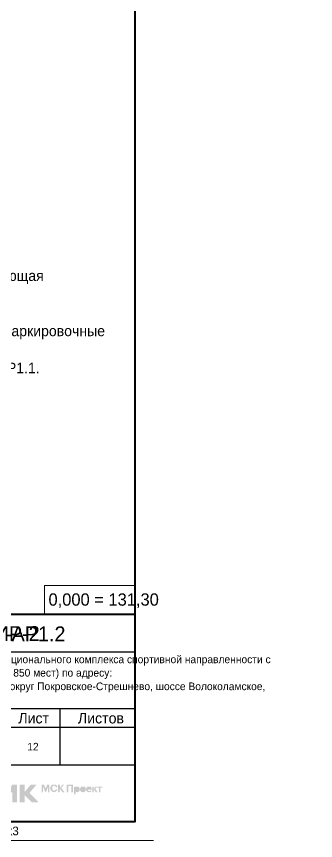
# Model space of a CAD drawing. Header units: millimetres. Extents: x -135211 to 49383, y -8033 to 228499.
# Drawn here: x 41439 to 49383, y -8033 to 13832 of the extents above; entities that cross this region are included whole.
import ezdxf

# ---------------------------------------------------------------- set-up
doc = ezdxf.new("R2010")
doc.units = ezdxf.units.MM
doc.layers.add('PDF _Геометрия', color=7, linetype='Continuous', true_color=0x1d1d1d)
doc.layers.add('PDF _Сплошная заливка', color=7, linetype='Continuous', true_color=0xffffff)
doc.layers.add('PDF _Текст', color=7, linetype='Continuous')

msp = doc.modelspace()

# ---------------------------------------------------------------- hatches: boundary and pattern name
at = {"layer": 'PDF _Сплошная заливка', "true_color": 0xff3f00, "transparency": 33554559}
h = msp.add_hatch(color=20, dxfattribs=at)
h.paths.add_polyline_path([(41525.02661331435, -6551.112405257636), (41525.02661331435, -7019.539747012323), (41656.25177848656, -7019.539747012323), (41656.25177848656, -6829.051604020344), (41660.48484833085, -6829.051604020344), (41842.50685163427, -7011.073607323788), (41842.50685163427, -7019.539747012323), (42024.52885493776, -7015.306677168064), (42020.29578509348, -7011.073607323788), (42011.82964540494, -7011.073607323788), (42011.82964540494, -7002.607467635272), (41982.19815649508, -6972.975978725392), (41973.73201680655, -6972.975978725392), (41973.73201680655, -6964.509839036876), (41783.24387381456, -6774.021696044897), (41800.17615319163, -6757.089416667828), (41804.40922303588, -6748.623276979294), (41821.34150241295, -6731.690997602225), (41825.5745722572, -6723.22485791369), (41842.50685163427, -6706.292578536622), (41846.73992147855, -6697.826438848106), (41863.6722008556, -6680.894159471037), (41867.90527069991, -6672.428019782503), (41884.83755007695, -6655.495740405433), (41889.07061992123, -6647.029600716899), (41901.76982945402, -6634.330391184107), (41906.0028992983, -6625.864251495572), (41922.93517867534, -6608.931972118504), (41927.16824851962, -6600.465832429969), (41939.86745805241, -6587.766622897177), (41944.10052789669, -6579.300483208642), (41965.26587711801, -6558.135133987314), (41968.77724148287, -6551.112405257636), (41819.89809145409, -6551.112405257636), (41804.40922303588, -6566.601273675849), (41800.17615319163, -6575.067413364384), (41783.24387381456, -6591.999692741434), (41779.0108039703, -6600.465832429969), (41762.07852459323, -6617.398111807038), (41757.84545474898, -6625.864251495572), (41740.91317537191, -6642.796530872641), (41736.68010552766, -6651.262670561176), (41719.74782615059, -6668.194949938226), (41715.51475630631, -6676.66108962676), (41698.58247692924, -6693.593369003829), (41694.34940708496, -6702.059508692364), (41677.41712770791, -6718.991788069432), (41673.18405786363, -6727.457927757967), (41656.25177848656, -6744.390207135018), (41656.25177848656, -6551.112405257636)])
h.paths.add_polyline_path([(40919.69762558426, -7019.539747012323), (40919.69762558426, -6551.112405257636), (40452.49999403633, -6551.112405257636), (40452.49999403633, -7019.539747012323), (40581.05203804295, -7019.539747012323), (40581.05203804295, -6663.961880093968), (40784.23939056776, -6663.961880093968), (40784.23939056776, -7019.539747012323)])
h.paths.add_polyline_path([(40987.42674309251, -6551.112405257636), (40987.42674309251, -7019.539747012323), (41105.952698732, -7015.306677168064), (41118.65190826476, -7002.607467635272), (41122.88497810901, -6994.141327946737), (41135.58418764183, -6981.442118413926), (41139.81725748608, -6972.975978725392), (41152.5164670189, -6960.2767691926), (41156.74953686315, -6951.810629504065), (41165.21567655171, -6943.344489815531), (41169.44874639597, -6934.878350126996), (41182.14795592878, -6922.179140594204), (41186.38102577304, -6913.713000905669), (41199.08023530582, -6901.013791372877), (41203.31330515011, -6892.547651684343), (41211.77944483861, -6884.081511995808), (41216.01251468289, -6875.615372307274), (41228.71172421568, -6862.916162774482), (41232.94479405996, -6854.450023085947), (41245.64400359275, -6841.750813553154), (41249.877073437, -6833.28467386462), (41258.34321312557, -6824.818534176085), (41262.57628296982, -6816.352394487551), (41275.27549250261, -6803.653184954758), (41279.50856234689, -6795.187045266224), (41287.97470203543, -6786.720905577689), (41292.20777187968, -6778.254765889155), (41304.9069814125, -6765.555556356363), (41309.14005125675, -6757.089416667828), (41321.83926078957, -6744.390207135018), (41326.07233063382, -6744.390207135018), (41326.07233063382, -7019.539747012323), (41457.29749580607, -7019.539747012323), (41457.29749580607, -6551.112405257636), (41337.32812920777, -6551.112405257636), (41321.83926078957, -6566.601273675849), (41317.60619094528, -6575.067413364384), (41304.9069814125, -6587.766622897177), (41300.67391156821, -6596.232762585711), (41283.74163219114, -6613.165041962779), (41279.50856234689, -6621.631181651313), (41266.80935281407, -6634.330391184107), (41262.57628296982, -6642.796530872641), (41249.877073437, -6655.495740405433), (41245.64400359275, -6663.961880093968), (41228.71172421568, -6680.894159471037), (41224.47865437143, -6689.360299159571), (41216.01251468289, -6697.826438848106), (41211.77944483861, -6706.292578536622), (41203.31330515011, -6714.758718225156), (41199.08023530582, -6723.22485791369), (41186.38102577304, -6735.924067446502), (41182.14795592878, -6744.390207135018), (41169.44874639597, -6757.089416667828), (41165.21567655171, -6765.555556356363), (41152.5164670189, -6778.254765889155), (41148.28339717464, -6786.720905577689), (41135.58418764183, -6799.420115110483), (41131.35111779757, -6807.886254799017), (41118.65190826476, -6820.585464331809), (41118.65190826476, -6551.112405257636)])
at = {"layer": 'PDF _Сплошная заливка', "true_color": 0x260000, "transparency": 33554559}
h = msp.add_hatch(color=18, dxfattribs=at)
h.paths.add_polyline_path([(42545.19644578247, -6549.66899429878), (42545.19644578247, -6752.856346823552), (42587.52714422514, -6748.623276979294), (42591.76021406942, -6663.961880093968), (42595.99328391367, -6663.961880093968), (42608.69249344646, -6676.66108962676), (42608.69249344646, -6685.127229315295), (42612.92556329074, -6685.127229315295), (42621.39170297928, -6693.593369003829), (42621.39170297928, -6702.059508692364), (42625.62477282353, -6702.059508692364), (42634.09091251207, -6710.525648380898), (42634.09091251207, -6718.991788069432), (42638.32398235635, -6718.991788069432), (42646.79012204485, -6727.457927757967), (42646.79012204485, -6735.924067446502), (42651.02319188914, -6735.924067446502), (42659.48933157767, -6744.390207135018), (42659.48933157767, -6752.856346823552), (42710.28616970888, -6752.856346823552), (42710.28616970888, -6744.390207135018), (42706.0530998646, -6740.157137290759), (42701.82003002032, -6740.157137290759), (42701.82003002032, -6731.690997602225), (42693.35389033181, -6723.22485791369), (42689.12082048753, -6723.22485791369), (42689.12082048753, -6714.758718225156), (42680.65468079899, -6706.292578536622), (42676.42161095474, -6706.292578536622), (42676.42161095474, -6697.826438848106), (42672.18854111046, -6693.593369003829), (42667.95547126621, -6693.593369003829), (42667.95547126621, -6685.127229315295), (42659.48933157767, -6676.66108962676), (42655.25626173339, -6676.66108962676), (42655.25626173339, -6668.194949938226), (42646.79012204485, -6659.72881024971), (42642.5570522006, -6659.72881024971), (42642.5570522006, -6651.262670561176), (42629.85784266781, -6638.563461028365), (42646.79012204485, -6621.631181651313), (42651.02319188914, -6613.165041962779), (42667.95547126621, -6596.232762585711), (42672.18854111046, -6587.766622897177), (42684.88775064325, -6575.067413364384), (42689.12082048753, -6566.601273675849), (42706.0530998646, -6549.66899429878), (42663.72240142192, -6549.66899429878), (42651.02319188914, -6562.368203831573), (42646.79012204485, -6570.834343520108), (42638.32398235635, -6579.300483208642), (42634.09091251207, -6587.766622897177), (42621.39170297928, -6600.465832429969), (42617.158633135, -6608.931972118504), (42608.69249344646, -6617.398111807038), (42604.45942360221, -6625.864251495572), (42591.76021406942, -6638.563461028365), (42591.76021406942, -6549.66899429878)])
h.paths.add_polyline_path([(43455.30646229972, -6604.698902274245), (43455.30646229972, -6752.856346823552), (43493.40409089811, -6752.856346823552), (43493.40409089811, -6680.894159471037), (43497.63716074236, -6680.894159471037), (43506.10330043093, -6689.360299159571), (43506.10330043093, -6697.826438848106), (43510.33637027518, -6697.826438848106), (43518.80250996369, -6706.292578536622), (43518.80250996369, -6714.758718225156), (43523.03557980794, -6714.758718225156), (43527.26864965225, -6718.991788069432), (43527.26864965225, -6727.457927757967), (43531.5017194965, -6727.457927757967), (43535.73478934076, -6731.690997602225), (43535.73478934076, -6740.157137290759), (43539.96785918501, -6740.157137290759), (43539.96785918501, -6748.623276979294), (43544.20092902932, -6748.623276979294), (43590.76469731622, -6752.856346823552), (43590.76469731622, -6744.390207135018), (43573.83241793915, -6727.457927757967), (43569.5993480949, -6727.457927757967), (43569.5993480949, -6718.991788069432), (43565.36627825064, -6718.991788069432), (43565.36627825064, -6710.525648380898), (43561.13320840636, -6710.525648380898), (43561.13320840636, -6702.059508692364), (43552.66706871783, -6693.593369003829), (43548.43399887357, -6693.593369003829), (43548.43399887357, -6685.127229315295), (43531.5017194965, -6668.194949938226), (43539.96785918501, -6659.72881024971), (43544.20092902932, -6651.262670561176), (43552.66706871783, -6642.796530872641), (43556.90013856208, -6634.330391184107), (43582.29855762771, -6608.931972118504), (43586.53162747197, -6608.931972118504), (43586.53162747197, -6634.330391184107), (43633.09539575889, -6634.330391184107), (43633.09539575889, -6752.856346823552), (43671.19302435729, -6752.856346823552), (43671.19302435729, -6634.330391184107), (43717.75679264421, -6634.330391184107), (43717.75679264421, -6604.698902274245), (43539.96785918501, -6604.698902274245), (43531.5017194965, -6613.165041962779), (43527.26864965225, -6621.631181651313), (43518.80250996369, -6630.09732133983), (43514.56944011943, -6638.563461028365), (43506.10330043093, -6647.029600716899), (43501.87023058662, -6655.495740405433), (43493.40409089811, -6663.961880093968), (43493.40409089811, -6604.698902274245)])
h.paths.add_polyline_path([(43180.15692242238, -6600.465832429969), (43167.45771288962, -6604.698902274245), (43158.99157320106, -6608.931972118504), (43146.2923636683, -6621.631181651313), (43142.05929382399, -6630.09732133983), (43133.59315413548, -6638.563461028365), (43129.36008429123, -6651.262670561176), (43129.36008429123, -6702.059508692364), (43133.59315413548, -6702.059508692364), (43133.59315413548, -6710.525648380898), (43137.82622397973, -6710.525648380898), (43137.82622397973, -6718.991788069432), (43142.05929382399, -6718.991788069432), (43163.22464304537, -6740.157137290759), (43171.69078273387, -6744.390207135018), (43184.38999226669, -6748.623276979294), (43226.72069070934, -6752.856346823552), (43226.72069070934, -6748.623276979294), (43239.41990024215, -6744.390207135018), (43243.6529700864, -6740.157137290759), (43252.11910977494, -6735.924067446502), (43256.35217961919, -6731.690997602225), (43264.81831930773, -6727.457927757967), (43269.05138915198, -6718.991788069432), (43273.28445899626, -6714.758718225156), (43277.51752884054, -6706.292578536622), (43281.7505986848, -6647.029600716899), (43277.51752884054, -6647.029600716899), (43277.51752884054, -6638.563461028365), (43273.28445899626, -6638.563461028365), (43273.28445899626, -6630.09732133983), (43269.05138915198, -6625.864251495572), (43264.81831930773, -6625.864251495572), (43264.81831930773, -6617.398111807038), (43260.58524946347, -6613.165041962779), (43247.88603993066, -6608.931972118504), (43243.6529700864, -6604.698902274245), (43226.72069070934, -6600.465832429969)])
h.paths.add_polyline_path([(42773.78221737285, -6549.66899429878), (42773.78221737285, -6752.856346823552), (42820.34598565981, -6752.856346823552), (42820.34598565981, -6587.766622897177), (42900.77431270084, -6587.766622897177), (42900.77431270084, -6752.856346823552), (42943.10501114349, -6752.856346823552), (42943.10501114349, -6549.66899429878)])
h.paths.add_polyline_path([(43345.24664634879, -6600.465832429969), (43328.31436697172, -6604.698902274245), (43324.08129712747, -6608.931972118504), (43315.61515743894, -6613.165041962779), (43302.91594790612, -6625.864251495572), (43298.68287806187, -6638.563461028365), (43294.44980821759, -6642.796530872641), (43290.21673837333, -6655.495740405433), (43290.21673837333, -6697.826438848106), (43294.44980821759, -6697.826438848106), (43294.44980821759, -6706.292578536622), (43298.68287806187, -6706.292578536622), (43298.68287806187, -6718.991788069432), (43302.91594790612, -6718.991788069432), (43307.1490177504, -6723.22485791369), (43307.1490177504, -6731.690997602225), (43315.61515743894, -6731.690997602225), (43324.08129712747, -6740.157137290759), (43332.54743681598, -6744.390207135018), (43349.47971619305, -6748.623276979294), (43391.81041463572, -6752.856346823552), (43391.81041463572, -6748.623276979294), (43404.50962416851, -6744.390207135018), (43412.97576385707, -6740.157137290759), (43429.90804323414, -6723.22485791369), (43434.1411130784, -6710.525648380898), (43438.37418292265, -6706.292578536622), (43396.04348448, -6706.292578536622), (43391.81041463572, -6714.758718225156), (43383.34427494719, -6718.991788069432), (43353.71278603733, -6723.22485791369), (43353.71278603733, -6718.991788069432), (43345.24664634879, -6714.758718225156), (43341.01357650454, -6714.758718225156), (43341.01357650454, -6706.292578536622), (43336.78050666026, -6702.059508692364), (43332.54743681598, -6702.059508692364), (43332.54743681598, -6685.127229315295), (43438.37418292265, -6685.127229315295), (43438.37418292265, -6651.262670561176), (43434.1411130784, -6651.262670561176), (43434.1411130784, -6638.563461028365), (43429.90804323414, -6638.563461028365), (43429.90804323414, -6630.09732133983), (43425.67497338983, -6630.09732133983), (43425.67497338983, -6621.631181651313), (43417.20883370133, -6617.398111807038), (43408.74269401276, -6608.931972118504), (43400.27655432426, -6604.698902274245), (43387.57734479144, -6600.465832429969)])
h.paths.add_polyline_path([(42473.23425842993, -6549.66899429878), (42462.31393166821, -6546.938912608353), (42406.73223445829, -6546.938912608353), (42401.27207107743, -6549.66899429878), (42388.57286154464, -6553.902064143039), (42384.33979170039, -6558.135133987314), (42375.87365201183, -6562.368203831573), (42358.94137263476, -6579.300483208642), (42342.00909325769, -6613.165041962779), (42337.77602341343, -6630.09732133983), (42337.77602341343, -6663.961880093968), (42342.00909325769, -6663.961880093968), (42342.00909325769, -6685.127229315295), (42346.24216310197, -6685.127229315295), (42346.24216310197, -6693.593369003829), (42350.47523294625, -6693.593369003829), (42350.47523294625, -6702.059508692364), (42354.7083027905, -6702.059508692364), (42354.7083027905, -6710.525648380898), (42358.94137263476, -6710.525648380898), (42375.87365201183, -6727.457927757967), (42409.73821076597, -6744.390207135018), (42426.67049014303, -6748.623276979294), (42447.83583936436, -6752.856346823552), (42447.83583936436, -6748.623276979294), (42464.76811874143, -6744.390207135018), (42498.63267749557, -6727.457927757967), (42502.86574733982, -6718.991788069432), (42511.33188702833, -6714.758718225156), (42519.79802671689, -6697.826438848106), (42524.03109656114, -6680.894159471037), (42528.2641664054, -6676.66108962676), (42481.7003981185, -6676.66108962676), (42477.46732827424, -6685.127229315295), (42473.23425842993, -6697.826438848106), (42464.76811874143, -6706.292578536622), (42452.06890920861, -6710.525648380898), (42422.43742029878, -6714.758718225156), (42422.43742029878, -6710.525648380898), (42418.20435045447, -6706.292578536622), (42409.73821076597, -6702.059508692364), (42405.50514092171, -6697.826438848106), (42401.27207107743, -6697.826438848106), (42401.27207107743, -6689.360299159571), (42397.03900123315, -6685.127229315295), (42392.8059313889, -6685.127229315295), (42392.8059313889, -6676.66108962676), (42388.57286154464, -6676.66108962676), (42388.57286154464, -6608.931972118504), (42397.03900123315, -6600.465832429969), (42401.27207107743, -6591.999692741434), (42409.73821076597, -6583.533553052918), (42430.90355998729, -6579.300483208642), (42447.83583936436, -6579.300483208642), (42460.53504889717, -6583.533553052918), (42477.46732827424, -6600.465832429969), (42477.46732827424, -6621.631181651313), (42528.2641664054, -6621.631181651313), (42528.2641664054, -6613.165041962779), (42524.03109656114, -6613.165041962779), (42524.03109656114, -6596.232762585711), (42519.79802671689, -6596.232762585711), (42519.79802671689, -6587.766622897177), (42515.56495687264, -6587.766622897177), (42515.56495687264, -6579.300483208642), (42498.63267749557, -6562.368203831573)])
h.paths.add_polyline_path([(43040.46561756163, -6600.465832429969), (43027.76640802881, -6604.698902274245), (43019.3002683403, -6613.165041962779), (43010.83412865177, -6617.398111807038), (43010.83412865177, -6604.698902274245), (42968.50343020909, -6604.698902274245), (42968.50343020909, -6803.653184954758), (43010.83412865177, -6803.653184954758), (43010.83412865177, -6731.690997602225), (43015.06719849602, -6731.690997602225), (43023.53333818456, -6740.157137290759), (43031.99947787309, -6744.390207135018), (43036.23254771737, -6748.623276979294), (43078.56324616002, -6752.856346823552), (43078.56324616002, -6748.623276979294), (43082.79631600427, -6744.390207135018), (43095.49552553709, -6740.157137290759), (43103.96166522559, -6731.690997602225), (43116.66087475841, -6706.292578536622), (43120.89394460266, -6642.796530872641), (43116.66087475841, -6638.563461028365), (43112.42780491416, -6638.563461028365), (43112.42780491416, -6625.864251495572), (43091.26245569283, -6604.698902274245), (43078.56324616002, -6600.465832429969)])
h.paths.add_polyline_path([(42172.68629948708, -6549.66899429878), (42112.2149093209, -6549.66899429878), (42112.2149093209, -6752.856346823552), (42147.28788042144, -6752.856346823552), (42147.28788042144, -6617.398111807038), (42151.52095026569, -6617.398111807038), (42151.52095026569, -6625.864251495572), (42155.75402011001, -6625.864251495572), (42155.75402011001, -6634.330391184107), (42159.98708995426, -6634.330391184107), (42159.98708995426, -6647.029600716899), (42164.22015979851, -6647.029600716899), (42164.22015979851, -6655.495740405433), (42168.45322964276, -6655.495740405433), (42168.45322964276, -6668.194949938226), (42172.68629948708, -6668.194949938226), (42172.68629948708, -6676.66108962676), (42176.91936933133, -6676.66108962676), (42176.91936933133, -6689.360299159571), (42181.15243917558, -6689.360299159571), (42181.15243917558, -6697.826438848106), (42185.38550901983, -6697.826438848106), (42185.38550901983, -6710.525648380898), (42189.61857886412, -6710.525648380898), (42189.61857886412, -6718.991788069432), (42193.8516487084, -6718.991788069432), (42193.8516487084, -6731.690997602225), (42198.08471855265, -6731.690997602225), (42198.08471855265, -6740.157137290759), (42202.3177883969, -6740.157137290759), (42202.3177883969, -6752.856346823552), (42223.48313761823, -6748.623276979294), (42231.94927730679, -6731.690997602225), (42236.18234715104, -6718.991788069432), (42240.4154169953, -6710.525648380898), (42244.64848683958, -6697.826438848106), (42248.88155668386, -6689.360299159571), (42253.11462652811, -6676.66108962676), (42257.34769637237, -6668.194949938226), (42261.58076621665, -6655.495740405433), (42265.8138360609, -6647.029600716899), (42270.04690590518, -6634.330391184107), (42274.27997574944, -6625.864251495572), (42278.51304559372, -6625.864251495572), (42278.51304559372, -6752.856346823552), (42316.61067419211, -6752.856346823552), (42316.61067419211, -6549.66899429878), (42257.34769637237, -6549.66899429878), (42253.11462652811, -6558.135133987314), (42244.64848683958, -6583.533553052918), (42240.4154169953, -6591.999692741434), (42231.94927730679, -6617.398111807038), (42227.71620746251, -6625.864251495572), (42219.25006777397, -6651.262670561176), (42215.01699792972, -6659.72881024971), (42215.01699792972, -6651.262670561176), (42210.78392808547, -6651.262670561176), (42210.78392808547, -6642.796530872641), (42206.55085824116, -6642.796530872641), (42206.55085824116, -6630.09732133983), (42202.3177883969, -6630.09732133983), (42202.3177883969, -6621.631181651313), (42198.08471855265, -6621.631181651313), (42198.08471855265, -6608.931972118504), (42193.8516487084, -6608.931972118504), (42193.8516487084, -6600.465832429969), (42189.61857886412, -6600.465832429969), (42189.61857886412, -6587.766622897177), (42185.38550901983, -6587.766622897177), (42185.38550901983, -6579.300483208642), (42181.15243917558, -6579.300483208642), (42181.15243917558, -6566.601273675849), (42176.91936933133, -6566.601273675849), (42176.91936933133, -6558.135133987314), (42172.68629948708, -6558.135133987314)])

# ---------------------------------------------------------------- linework, layer by layer
at = {"layer": 'PDF _Геометрия', "color": 7, "lineweight": 40}
for points in [[(-131209.583979415, 75559.17686692398), (44580.71092784949, 75559.17686692398), (44580.71092784949, -7533.461401820759), (-131209.583979415, -7533.461401820759)], [(44580.71092784949, -2034.567238237514), (26081.99761968513, -2034.567238237514)]]:
    msp.add_lwpolyline(points, dxfattribs=at)
at = {"layer": 'PDF _Геометрия', "color": 7, "lineweight": 9}
for points in [[(44580.71092784949, -1035.572977567997), (44580.71092784949, -2034.567238237514), (43581.61015778407, -2034.567238237514)], [(42180.02722140489, -1268.438729119372), (44580.71092784949, -1268.438729119372), (44580.71092784949, -2034.567238237514), (42180.02722140489, -2034.567238237514)], [(42185.39842784946, -2036.724709808713), (42185.39842784946, -1270.588645054911)]]:
    msp.add_lwpolyline(points, dxfattribs=at)
at = {"layer": 'PDF _Геометрия', "color": 7, "lineweight": 30}
for points in [[(44580.71092784949, -3033.561498907032), (32583.81116331715, -3033.561498907032)], [(44580.71092784949, -4536.366787673325), (32583.81116331715, -4536.366787673325)], [(42589.00419708027, -4539.32104641624), (42589.00419708027, -5038.778256296004), (42589.00419708027, -6037.908582363991)], [(44580.71092784949, -5035.91717815966), (39580.81858500786, -5035.91717815966)], [(44580.71092784949, -6034.911438829176), (32583.81116331715, -6034.911438829176)]]:
    msp.add_lwpolyline(points, dxfattribs=at)
at = {"layer": 'PDF _Геометрия', "color": 7, "lineweight": 18}
msp.add_lwpolyline([(-133207.6304183057, -8033.30721817563), (45076.57221265367, -8033.30721817563)], dxfattribs=at)

# ---------------------------------------------------------------- texts
at = {"layer": 'PDF _Текст', "attachment_point": 4, "style": ''}
for s, insert, char_height in [('2. За отметку 0,000 принята отметка верха чистого пола первого этажа, соответствующая', (26440.56188938784, 6911.587848551721), 279.3148636649182), ('4. Кладочные планы и планы инженерных отверстий см. альбом АР1.1 листы 2-17, маркировочные', (26440.57911449403, 5446.881088287438), 279.3148636649182), ('5. Узлы крепления внешних и внутренних стен и перегородок см. лист 21 альбома АР1.1.', (26440.57911449403, 4464.76582165222), 279.3148636649182), ('0,000 = 131,30', (42289.81271524922, -1668.844725775855), 327.1343851922111), ('02-ТШ-МСК-ПИР-2', (37446.9913372407, -2545.060039603136), 393.1484823330473), ('-АР1.2', (41134.14589127564, -2549.297415723954), 393.1484823330473), ('«Общеобразовательная школа №2, входящая в состав Многофункционального комплекса спортивной направленности с', (32769.25537688198, -3256.973678111876), 203.3107037978573), ('соответствующей инфраструктурой» (емкостью 850 мест) по адресу:', (35207.6069578164, -3612.568770136415), 203.3107037978573), ('Российская Федерация, город Москва, вн. тер. г. муниципальный округ Покровское-Стрешнево, шоссе Волоколамское,', (32900.47623577769, -3972.396932005225), 203.3107037978573), ('Лист', (41489.74098330017, -4788.660263765498), 280.2619680032936), ('Листов', (43072.96939292736, -4788.660263765498), 280.2619680032936), ('направленности с соответствующей инфраструктурой»', (32908.96821312548, -5468.647167965602), 227.2799957333016), ('12', (41726.79289457909, -5543.244796563997), 202.5986416264505), ('Формат А1х3', (39631.34150241295, -7813.56546669143), 227.931563445341)]:
    msp.add_mtext(s, dxfattribs=dict(at, insert=insert, char_height=char_height))

doc.saveas('drawing.dxf')
